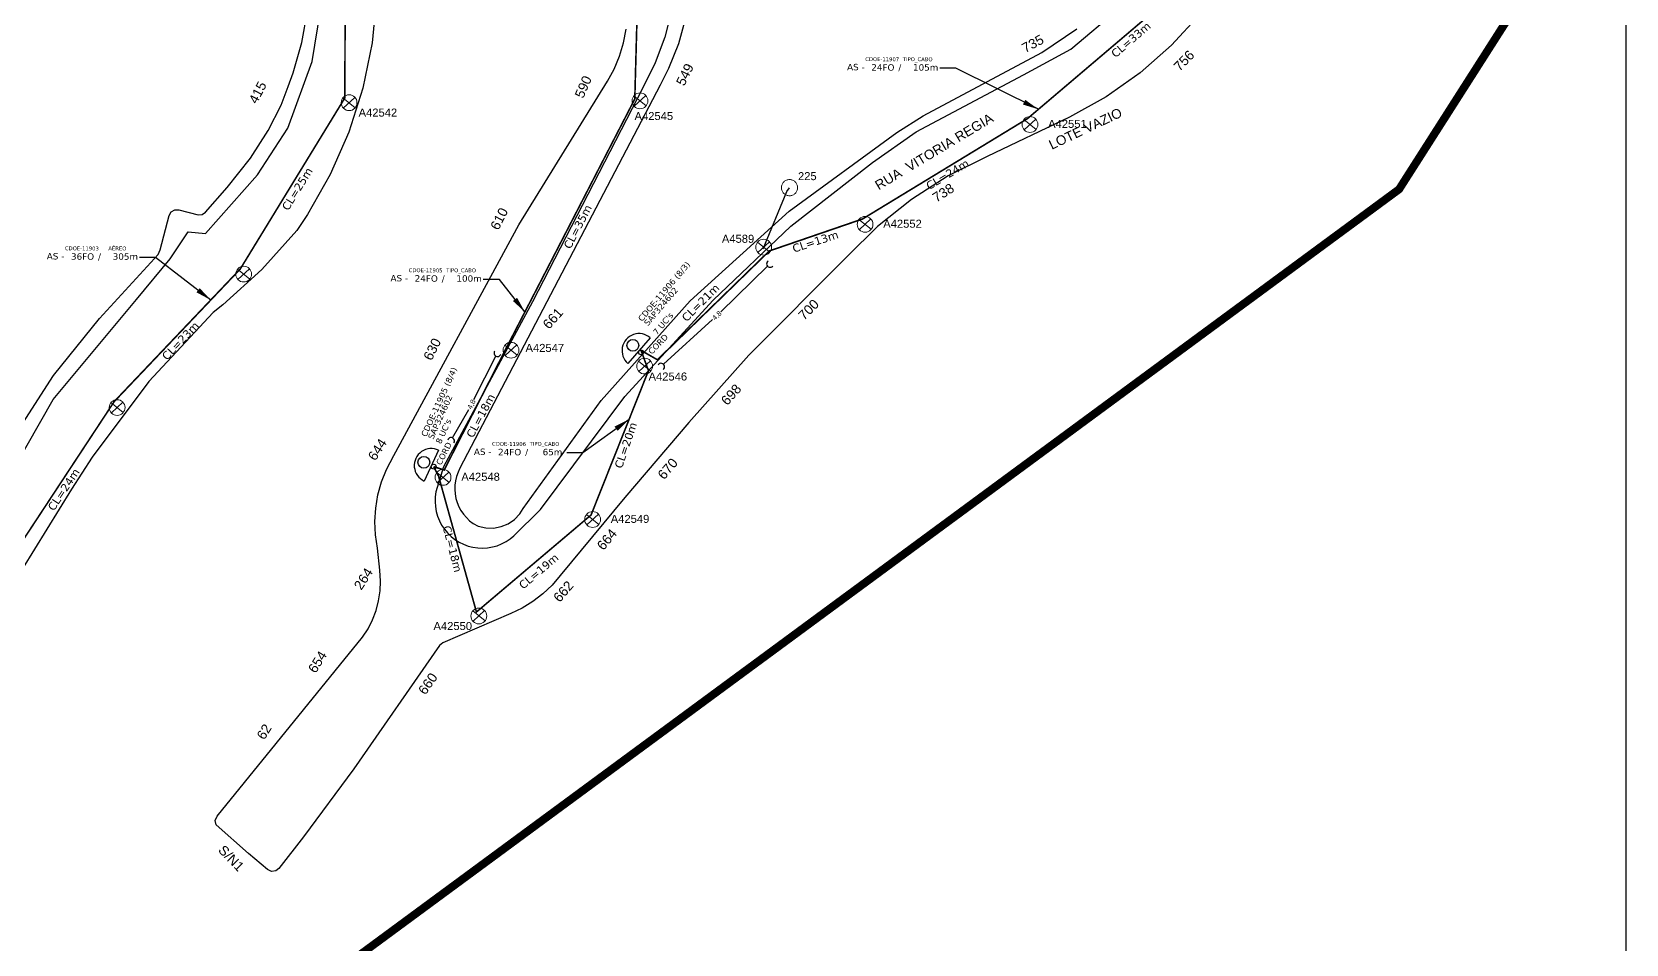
# Model space of a CAD drawing. Header units: metres. Extents: x 1369778 to 1370616, y 14918213 to 14918807.
# Drawn here: x 1370417.1 to 1370616.3, y 14918342.8 to 14918456.7 of the extents above; entities that cross this region are included whole.
import ezdxf
from ezdxf.enums import TextEntityAlignment as Align

# ---------------------------------------------------------------- set-up
doc = ezdxf.new("R2010")
doc.units = ezdxf.units.M
doc.header["$LTSCALE"] = 0.1
doc.header["$MEASUREMENT"] = 0
doc.linetypes.add('PHANTOM2', pattern=[1.25, 0.625, -0.125, 0.125, -0.125, 0.125, -0.125])
for name, color, linetype in [('10.0-Cartográfico', 252, 'Continuous'), ('10.2-Nº Policía', 2, 'Continuous'), ('10.3-Nome das Ruas', 252, 'Continuous'), ('20.2-CDO_POSTE', 1, 'Continuous'), ('20.5-CABO AÉREO', 1, 'FENCELINE1'), ('Celulização - CABO 04', 7, 'Continuous'), ('label_cabos', 7, 'Continuous'), ('Legenda', 1, 'Continuous')]:
    doc.layers.add(name, color=color, linetype=linetype)
for name, color, linetype, lineweight in [('10.1-Caixas Subterrâneas', 5, 'Continuous', 0), ('10.4-Postes', 1, 'Continuous', 0), ('20.6-CORDOALHA_SUPORTE', 7, 'Continuous', 25)]:
    doc.layers.add(name, color=color, linetype=linetype, lineweight=lineweight)
doc.layers.add('EXTRA', color=50, linetype='Continuous', plot=False)
doc.layers.add('Traçado Subterraneo', color=40, linetype='Continuous', plot=False)
doc.styles.add('ARIAL', font='arial.ttf')
doc.styles.add('siredit', font='verdana.ttf')
doc.styles.get("Standard").update_dxf_attribs({"font": 'arial.ttf'})
doc.linetypes.add('FENCELINE1', pattern='A,0.25,-0.1,[133,ltypeshp.shx,S=0.1,R=0,X=-0.1,Y=0],-0.1,1', length=1.45)
doc.dimstyles.new('CC', dxfattribs={"dimtxt": 1, "dimasz": 2, "dimexe": 0.18, "dimexo": 0.0625, "dimgap": 0.09, "dimtad": 0, "dimdec": 0, "dimrnd": 1, "dimzin": 0, "dimdsep": 46, "dimtxsty": 'siredit', "dimblk": 'NONE', "dimcen": 0, "dimse1": 1, "dimse2": 1, "dimsd1": 1, "dimsd2": 1, "dimclrt": 7, "dimadec": 0, "dimazin": 0, "dimtfac": 1, "dimtdec": 0, "dimtofl": 0, "dimtmove": 0, "dimatfit": 3, "dimfxl": 0, "dimtolj": 1, "dimtzin": 0, "dimarcsym": 0})
doc.dimstyles.new('CL', dxfattribs={"dimtxt": 1, "dimasz": 2, "dimexe": 0.18, "dimexo": 0.0625, "dimgap": 0.09, "dimtad": 0, "dimdec": 0, "dimrnd": 1, "dimzin": 0, "dimdsep": 46, "dimtxsty": 'siredit', "dimblk": 'NONE', "dimcen": 0, "dimse1": 1, "dimse2": 1, "dimsd1": 1, "dimsd2": 1, "dimclrt": 7, "dimadec": 0, "dimazin": 0, "dimtfac": 1, "dimtdec": 0, "dimtofl": 0, "dimtmove": 0, "dimatfit": 3, "dimfxl": 0, "dimtolj": 1, "dimtzin": 0, "dimarcsym": 0})

# ---------------------------------------------------------------- blocks, each defined once
blk = doc.blocks.new('PTPT')
at = {"layer": '10.4-Postes', "color": 1, "linetype": 'PHANTOM2'}
for points in [[(-0.0000079, 0.0000104), (0.0000075, -0.000002)], [(0.000007, 0.0000109), (-0.0000074, -0.0000025)]]:
    blk.add_lwpolyline(points, dxfattribs=at)
at = {"layer": '10.4-Postes', "color": 1}
blk.add_circle((-0.0000002, 0.0000042), 0.00000987, dxfattribs=at)
blk = doc.blocks.new('MHMZ')
at = {"linetype": 'PHANTOM2'}
blk.add_circle((0, 0), 0.0000101, dxfattribs=at)
blk = doc.blocks.new('*D38')
at = {"layer": 'Defpoints', "color": 0, "transparency": 16777216}
for p in [(1370427.75, 14918409.79), (1370427.84, 14918409.73), (1370414.25, 14918389.44)]:
    blk.add_point(p, dxfattribs=at)
at = {"layer": 'Celulização - CABO 04', "color": 7, "transparency": 16777216, "insert": (1370421.08, 14918399.55), "char_height": 1, "attachment_point": 5, "rotation": 56.4281, "style": 'siredit'}
blk.add_mtext('\\A1;CL=24m', dxfattribs=at)
blk = doc.blocks.new('_None')
blk = doc.blocks.new('*D39')
at = {"layer": 'Defpoints', "color": 0, "transparency": 16777216}
for p in [(1370443.56, 14918426.45), (1370443.56, 14918426.45), (1370427.75, 14918409.79)]:
    blk.add_point(p, dxfattribs=at)
at = {"layer": 'Celulização - CABO 04', "color": 7, "transparency": 16777216, "insert": (1370435.66, 14918418.12), "char_height": 1, "attachment_point": 5, "rotation": 46.5139, "style": 'siredit'}
blk.add_mtext('\\A1;CL=23m', dxfattribs=at)
blk = doc.blocks.new('*D40')
at = {"layer": 'Defpoints', "color": 0, "transparency": 16777216}
for p in [(1370456.73, 14918447.86), (1370456.84, 14918447.79), (1370443.56, 14918426.45)]:
    blk.add_point(p, dxfattribs=at)
at = {"layer": 'Celulização - CABO 04', "color": 7, "transparency": 16777216, "insert": (1370450.26, 14918437.09), "char_height": 1, "attachment_point": 5, "rotation": 58.4011, "style": 'siredit'}
blk.add_mtext('\\A1;CL=25m', dxfattribs=at)
blk = doc.blocks.new('*D41')
at = {"layer": 'Defpoints', "color": 0, "transparency": 16777216}
for p in [(1370457.06, 14918476.93), (1370457.49, 14918476.92), (1370456.73, 14918447.86)]:
    blk.add_point(p, dxfattribs=at)
at = {"layer": 'Celulização - CABO 04', "color": 7, "transparency": 16777216, "insert": (1370457.32, 14918462.39), "char_height": 1, "attachment_point": 5, "rotation": 89.3519, "style": 'siredit'}
blk.add_mtext('\\A1;CL=29m', dxfattribs=at)
blk = doc.blocks.new('*D46')
at = {"layer": 'Defpoints', "color": 0, "transparency": 16777216}
for p in [(1370494, 14918482.06), (1370494.18, 14918482.05), (1370493.07, 14918448.08)]:
    blk.add_point(p, dxfattribs=at)
at = {"layer": 'Celulização - CABO 04', "color": 7, "transparency": 16777216, "insert": (1370493.72, 14918465.07), "char_height": 1, "attachment_point": 5, "rotation": 88.4419, "style": 'siredit'}
blk.add_mtext('\\A1;CL=34m', dxfattribs=at)
blk = doc.blocks.new('*D47')
at = {"layer": 'Defpoints', "color": 0, "transparency": 16777216}
for p in [(1370493.07, 14918448.08), (1370493.35, 14918447.94), (1370476.96, 14918416.95)]:
    blk.add_point(p, dxfattribs=at)
at = {"layer": 'Celulização - CABO 04', "color": 7, "transparency": 16777216, "insert": (1370485.3, 14918432.37), "char_height": 1, "attachment_point": 5, "rotation": 62.6479, "style": 'siredit'}
blk.add_mtext('\\A1;CL=35m', dxfattribs=at)
blk = doc.blocks.new('*D48')
at = {"layer": 'Defpoints', "color": 0, "transparency": 16777216}
for p in [(1370476.96, 14918416.95), (1370477.41, 14918416.71), (1370468.47, 14918401.07)]:
    blk.add_point(p, dxfattribs=at)
at = {"layer": 'Celulização - CABO 04', "color": 7, "transparency": 16777216, "insert": (1370473.17, 14918408.77), "char_height": 1, "attachment_point": 5, "rotation": 61.8611, "style": 'siredit'}
blk.add_mtext('\\A1;CL=18m', dxfattribs=at)
blk = doc.blocks.new('*D49')
at = {"layer": 'Defpoints', "color": 0, "transparency": 16777216}
for p in [(1370468.47, 14918401.07), (1370472.94, 14918383.77), (1370471.87, 14918383.49)]:
    blk.add_point(p, dxfattribs=at)
at = {"layer": 'Celulização - CABO 04', "color": 7, "transparency": 16777216, "insert": (1370469.63, 14918392.14), "char_height": 1, "attachment_point": 5, "rotation": 284.462, "style": 'siredit'}
blk.add_mtext('\\A1;CL=18m', dxfattribs=at)
blk = doc.blocks.new('*D50')
at = {"layer": 'Defpoints', "color": 0, "transparency": 16777216}
for p in [(1370487.15, 14918395.81), (1370487.53, 14918395.36), (1370472.94, 14918383.77)]:
    blk.add_point(p, dxfattribs=at)
at = {"layer": 'Celulização - CABO 04', "color": 7, "transparency": 16777216, "insert": (1370480.42, 14918389.34), "char_height": 1, "attachment_point": 5, "rotation": 40.2729, "style": 'siredit'}
blk.add_mtext('\\A1;CL=19m', dxfattribs=at)
blk = doc.blocks.new('*D51')
at = {"layer": 'Defpoints', "color": 0, "transparency": 16777216}
for p in [(1370493.67, 14918414.97), (1370494.56, 14918414.66), (1370487.15, 14918395.81)]:
    blk.add_point(p, dxfattribs=at)
at = {"layer": 'Celulização - CABO 04', "color": 7, "transparency": 16777216, "insert": (1370491.3, 14918405.08), "char_height": 1, "attachment_point": 5, "rotation": 71.2037, "style": 'siredit'}
blk.add_mtext('\\A1;CL=20m', dxfattribs=at)
blk = doc.blocks.new('*D52')
at = {"layer": 'Defpoints', "color": 0, "transparency": 16777216}
for p in [(1370508.08, 14918430.31), (1370508.55, 14918429.83), (1370493.66, 14918414.97)]:
    blk.add_point(p, dxfattribs=at)
at = {"layer": 'Celulização - CABO 04', "color": 7, "transparency": 16777216, "insert": (1370500.64, 14918422.88), "char_height": 1, "attachment_point": 5, "rotation": 44.9522, "style": 'siredit'}
blk.add_mtext('\\A1;CL=21m', dxfattribs=at)
blk = doc.blocks.new('*D53')
at = {"layer": 'Defpoints', "color": 0, "transparency": 16777216}
for p in [(1370520.83, 14918433.45), (1370521.14, 14918432.53), (1370508.51, 14918429.42)]:
    blk.add_point(p, dxfattribs=at)
at = {"layer": 'Celulização - CABO 04', "color": 7, "transparency": 16777216, "insert": (1370514.98, 14918430.52), "char_height": 1, "attachment_point": 5, "rotation": 18.1335, "style": 'siredit'}
blk.add_mtext('\\A1;CL=13m', dxfattribs=at)
blk = doc.blocks.new('*D54')
at = {"layer": 'Defpoints', "color": 0, "transparency": 16777216}
for p in [(1370541.79, 14918445.14), (1370541.79, 14918445.14), (1370521.19, 14918432.66)]:
    blk.add_point(p, dxfattribs=at)
at = {"layer": 'Celulização - CABO 04', "color": 7, "transparency": 16777216, "insert": (1370531.49, 14918438.9), "char_height": 1, "attachment_point": 5, "rotation": 31.2002, "style": 'siredit'}
blk.add_mtext('\\A1;CL=24m', dxfattribs=at)
blk = doc.blocks.new('*D55')
at = {"layer": 'Defpoints', "color": 0, "transparency": 16777216}
for p in [(1370566.78, 14918466.55), (1370566.89, 14918466.42), (1370541.79, 14918445.14)]:
    blk.add_point(p, dxfattribs=at)
at = {"layer": 'Celulização - CABO 04', "color": 7, "transparency": 16777216, "insert": (1370554.4, 14918455.72), "char_height": 1, "attachment_point": 5, "rotation": 40.5818, "style": 'siredit'}
blk.add_mtext('\\A1;CL=33m', dxfattribs=at)
blk = doc.blocks.new('A$C7D571CCD')
at = {"layer": 'EXTRA', "style": 'siredit'}
for tag, p in [('ID', (6.68, 1.72)), ('XX', (11.11, 1.72))]:
    blk.add_attdef(tag, text='', height=0.48, rotation=359.69, dxfattribs=at).set_placement(p, align=Align.MIDDLE_CENTER)
at = {"layer": 'Legenda', "color": 7, "style": 'siredit'}
for tag, p in [('TIPO_CABO', (3.39, 0.74)), ('CABO', (6.76, 0.7)), ('/', (8.88, 0.7)), ('METROS', (12.11, 0.7))]:
    blk.add_attdef(tag, text='', height=0.8, rotation=359.69, dxfattribs=at).set_placement(p, align=Align.MIDDLE_CENTER)

msp = doc.modelspace()

# ---------------------------------------------------------------- linework, layer by layer
msp.add_lwpolyline([(1369777.7, 14918213.08), (1370616.26, 14918213.08), (1370616.26, 14918807.08), (1369777.7, 14918807.08), (1369777.7, 14918213.08)])
at = {"layer": '10.0-Cartográfico'}
for p, q in [((1370452.13, 14918453.01), (1370453.14, 14918459.39)), ((1370460.17, 14918461.07), (1370459.6, 14918455.33)), ((1370497, 14918459.35), (1370496.16, 14918456.04)), ((1370546.91, 14918454.56), (1370552.95, 14918459.64)), ((1370450.84, 14918455.39), (1370451.54, 14918459.28)), ((1370498.75, 14918458.44), (1370497.87, 14918455.23)), ((1370563, 14918458.86), (1370559.46, 14918455.03)), ((1370449.73, 14918451.59), (1370450.84, 14918455.39)), ((1370491.02, 14918455.33), (1370491.35, 14918457.04)), ((1370496.16, 14918456.04), (1370494.97, 14918452.85)), ((1370543.26, 14918454.15), (1370547.65, 14918457.1)), ((1370459.6, 14918455.33), (1370458.44, 14918449.68)), ((1370489.84, 14918452.07), (1370490.52, 14918453.67)), ((1370490.52, 14918453.67), (1370491.02, 14918455.33)), ((1370497.87, 14918455.23), (1370496.65, 14918452.14)), ((1370528.44, 14918446.21), (1370543.26, 14918454.15)), ((1370540.98, 14918451.34), (1370546.91, 14918454.56)), ((1370559.46, 14918455.03), (1370555.54, 14918451.6)), ((1370449.07, 14918444.69), (1370452.13, 14918453.01)), ((1370449.1, 14918449.9), (1370449.73, 14918451.59)), ((1370489, 14918450.55), (1370489.84, 14918452.07)), ((1370494.97, 14918452.85), (1370493.46, 14918449.79)), ((1370496.65, 14918452.14), (1370495.6, 14918450.04)), ((1370555.54, 14918451.6), (1370551.29, 14918448.59)), ((1370448.26, 14918447.57), (1370449.1, 14918449.9)), ((1370458.44, 14918449.68), (1370456.69, 14918444.19)), ((1370495.6, 14918450.04), (1370470.58, 14918402.21)), ((1370477.92, 14918432.62), (1370489, 14918450.55)), ((1370493.46, 14918449.79), (1370479.65, 14918423.01)), ((1370527.57, 14918444.24), (1370540.98, 14918451.34)), ((1370446.63, 14918444.4), (1370448.26, 14918447.57)), ((1370551.29, 14918448.59), (1370546.74, 14918446.04)), ((1370525.17, 14918444.13), (1370528.44, 14918446.21)), ((1370546.74, 14918446.04), (1370536.44, 14918441.16)), ((1370444.43, 14918440.92), (1370446.63, 14918444.4)), ((1370445.29, 14918438.87), (1370449.07, 14918444.69)), ((1370456.69, 14918444.19), (1370454.38, 14918438.9)), ((1370511.71, 14918434.3), (1370525.17, 14918444.13)), ((1370522.1, 14918440.38), (1370527.57, 14918444.24)), ((1370441.51, 14918437.28), (1370444.43, 14918440.92)), ((1370511.92, 14918432.46), (1370522.1, 14918440.38)), ((1370536.44, 14918441.16), (1370531.58, 14918438.72)), ((1370438.78, 14918431.51), (1370445.29, 14918438.87)), ((1370454.38, 14918438.9), (1370451.53, 14918433.89)), ((1370531.58, 14918438.72), (1370526.99, 14918435.79)), ((1370438.81, 14918434.19), (1370441.51, 14918437.28)), ((1370526.99, 14918435.79), (1370522.74, 14918432.4)), ((1370433.14, 14918429.48), (1370434.24, 14918433.79)), ((1370434.24, 14918433.79), (1370434.5, 14918434.24)), ((1370434.5, 14918434.24), (1370434.95, 14918434.5)), ((1370434.95, 14918434.5), (1370435.47, 14918434.5)), ((1370435.47, 14918434.5), (1370437.86, 14918433.87)), ((1370437.86, 14918433.87), (1370438.38, 14918433.9)), ((1370438.38, 14918433.9), (1370438.81, 14918434.19)), ((1370451.53, 14918433.89), (1370450.21, 14918431.92)), ((1370499.35, 14918423.11), (1370511.71, 14918434.3)), ((1370434.37, 14918428.35), (1370436.63, 14918431.74)), ((1370436.63, 14918431.74), (1370438.78, 14918431.51)), ((1370450.21, 14918431.92), (1370445.83, 14918427.03)), ((1370462.31, 14918403.79), (1370477.92, 14918432.62)), ((1370502.21, 14918423.21), (1370511.92, 14918432.46)), ((1370522.74, 14918432.4), (1370518.99, 14918428.71)), ((1370432.89, 14918428.9), (1370433.14, 14918429.48)), ((1370425.57, 14918420.91), (1370432.89, 14918428.9)), ((1370430.19, 14918423.27), (1370434.37, 14918428.35)), ((1370518.99, 14918428.71), (1370506.68, 14918416.32)), ((1370445.83, 14918427.03), (1370440.96, 14918422.63)), ((1370419.77, 14918410.81), (1370430.19, 14918423.27)), ((1370439.76, 14918421.68), (1370431.72, 14918413.03)), ((1370440.96, 14918422.63), (1370439.76, 14918421.68)), ((1370479.65, 14918423.01), (1370468.54, 14918402.38)), ((1370488.23, 14918410.69), (1370499.35, 14918423.11)), ((1370491.19, 14918411.19), (1370502.21, 14918423.21)), ((1370419.81, 14918413.79), (1370425.57, 14918420.91)), ((1370506.68, 14918416.32), (1370499.18, 14918407.93)), ((1370414.84, 14918406.11), (1370419.81, 14918413.79)), ((1370431.72, 14918413.03), (1370424.63, 14918403.59)), ((1370413.04, 14918399.09), (1370419.77, 14918410.81)), ((1370478.47, 14918397.18), (1370488.23, 14918410.69)), ((1370480.65, 14918397.05), (1370491.19, 14918411.19)), ((1370499.18, 14918407.93), (1370491.19, 14918398.55)), ((1370424.63, 14918403.59), (1370422.06, 14918399.59)), ((1370461.39, 14918402.06), (1370462.31, 14918403.79)), ((1370460.78, 14918400.5), (1370461.39, 14918402.06)), ((1370468.54, 14918402.38), (1370467.58, 14918399.26)), ((1370470.34, 14918401.71), (1370470.15, 14918401.19)), ((1370470.58, 14918402.21), (1370470.34, 14918401.71)), ((1370422.06, 14918399.59), (1370408.63, 14918377.93)), ((1370460.33, 14918398.89), (1370460.78, 14918400.5)), ((1370469.95, 14918400.1), (1370469.93, 14918399.55)), ((1370470.02, 14918400.65), (1370469.95, 14918400.1)), ((1370470.15, 14918401.19), (1370470.02, 14918400.65)), ((1370460.05, 14918397.24), (1370460.33, 14918398.89)), ((1370467.49, 14918398.65), (1370467.47, 14918398.03)), ((1370467.47, 14918398.03), (1370467.51, 14918397.42)), ((1370467.58, 14918399.26), (1370467.49, 14918398.65)), ((1370469.93, 14918399.55), (1370469.98, 14918399)), ((1370469.98, 14918399), (1370470.08, 14918398.45)), ((1370470.08, 14918398.45), (1370470.23, 14918397.92)), ((1370470.23, 14918397.92), (1370470.44, 14918397.41)), ((1370491.19, 14918398.55), (1370483.11, 14918388.8)), ((1370459.95, 14918395.57), (1370460.05, 14918397.24)), ((1370467.51, 14918397.42), (1370467.61, 14918396.82)), ((1370467.61, 14918396.82), (1370467.78, 14918396.22)), ((1370467.78, 14918396.22), (1370468.01, 14918395.65)), ((1370468.01, 14918395.65), (1370468.29, 14918395.11)), ((1370470.44, 14918397.41), (1370470.7, 14918396.92)), ((1370470.7, 14918396.92), (1370471.02, 14918396.47)), ((1370471.02, 14918396.47), (1370471.38, 14918396.05)), ((1370471.38, 14918396.05), (1370471.78, 14918395.66)), ((1370471.78, 14918395.66), (1370472.21, 14918395.33)), ((1370476.6, 14918395.29), (1370477.39, 14918395.83)), ((1370477.32, 14918393.78), (1370480.65, 14918397.05)), ((1370477.39, 14918395.83), (1370478.05, 14918396.53)), ((1370478.05, 14918396.53), (1370478.47, 14918397.18)), ((1370460.02, 14918393.9), (1370459.95, 14918395.57)), ((1370460.27, 14918392.25), (1370460.02, 14918393.9)), ((1370468.29, 14918395.11), (1370468.64, 14918394.6)), ((1370468.64, 14918394.6), (1370469.03, 14918394.13)), ((1370469.03, 14918394.13), (1370469.47, 14918393.7)), ((1370469.47, 14918393.7), (1370469.95, 14918393.32)), ((1370472.21, 14918395.33), (1370472.87, 14918395)), ((1370472.87, 14918395), (1370473.81, 14918394.77)), ((1370473.81, 14918394.77), (1370474.77, 14918394.75)), ((1370474.77, 14918394.75), (1370475.71, 14918394.92)), ((1370475.71, 14918394.92), (1370476.6, 14918395.29)), ((1370476.85, 14918393.39), (1370477.32, 14918393.78)), ((1370460.59, 14918389.48), (1370460.27, 14918392.25)), ((1370469.95, 14918393.32), (1370470.47, 14918392.99)), ((1370470.47, 14918392.99), (1370471.02, 14918392.72)), ((1370471.02, 14918392.72), (1370471.6, 14918392.5)), ((1370471.6, 14918392.5), (1370472.19, 14918392.35)), ((1370472.19, 14918392.35), (1370472.8, 14918392.26)), ((1370472.8, 14918392.26), (1370473.41, 14918392.24)), ((1370473.41, 14918392.24), (1370474.02, 14918392.28)), ((1370474.02, 14918392.28), (1370474.63, 14918392.38)), ((1370474.63, 14918392.38), (1370475.22, 14918392.54)), ((1370475.22, 14918392.54), (1370475.79, 14918392.77)), ((1370475.79, 14918392.77), (1370476.34, 14918393.05)), ((1370476.34, 14918393.05), (1370476.85, 14918393.39)), ((1370460.67, 14918388.13), (1370460.59, 14918389.48)), ((1370460.61, 14918386.89), (1370460.67, 14918388.13)), ((1370483.11, 14918388.8), (1370482.08, 14918387.6)), ((1370460.1, 14918384.45), (1370460.42, 14918385.65)), ((1370460.42, 14918385.65), (1370460.61, 14918386.89)), ((1370480.94, 14918386.52), (1370479.69, 14918385.56)), ((1370482.08, 14918387.6), (1370480.94, 14918386.52)), ((1370459.66, 14918383.28), (1370460.1, 14918384.45)), ((1370476.92, 14918384.06), (1370468.44, 14918380.43)), ((1370478.34, 14918384.74), (1370476.92, 14918384.06)), ((1370479.69, 14918385.56), (1370478.34, 14918384.74)), ((1370458.42, 14918381.12), (1370459.1, 14918382.17)), ((1370459.1, 14918382.17), (1370459.66, 14918383.28)), ((1370440.24, 14918358.76), (1370458.42, 14918381.12)), ((1370468.02, 14918380.08), (1370457.32, 14918364.69)), ((1370468.44, 14918380.43), (1370468.02, 14918380.08)), ((1370457.32, 14918364.69), (1370451.03, 14918356.19)), ((1370440.02, 14918358.21), (1370440.24, 14918358.76)), ((1370440.12, 14918357.7), (1370440.02, 14918358.21)), ((1370444.17, 14918354.12), (1370440.12, 14918357.7)), ((1370451.03, 14918356.19), (1370447.97, 14918352.23)), ((1370446.53, 14918352.09), (1370444.17, 14918354.12)), ((1370447.05, 14918351.85), (1370446.53, 14918352.09)), ((1370447.56, 14918351.92), (1370447.05, 14918351.85)), ((1370447.97, 14918352.23), (1370447.56, 14918351.92))]:
    msp.add_line(p, q, dxfattribs=at)
at = {"layer": '20.2-CDO_POSTE', "color": 7}
for points in [[(1370494.36, 14918418.49), (1370491.57, 14918415.29)], [(1370467.92, 14918404.46), (1370466.12, 14918400.61)]]:
    msp.add_lwpolyline(points, dxfattribs=at)
for centre, radius in [((1370492.18, 14918417.56), 0.733), ((1370493.2, 14918416.69), 0.311), ((1370466.07, 14918402.96), 0.733), ((1370467.3, 14918402.41), 0.311)]:
    msp.add_circle(centre, radius, dxfattribs=at)
for centre, start, end in [((1370492.94, 14918416.91), 48.1667, 229.64), ((1370466.99, 14918402.55), 64.179, 245.6522)]:
    msp.add_arc(centre, 2.12, start, end, dxfattribs=at)
at = {"layer": '20.5-CABO AÉREO', "color": 5, "linetype": 'FENCELINE1', "ltscale": 0.065, "const_width": 0.2}
for points in [[(1370395.19, 14918409.82), (1370395.39, 14918408.33), (1370386.82, 14918387.96), (1370378.89, 14918369.54), (1370370.79, 14918346.45), (1370381.29, 14918349.46), (1370403.33, 14918372.39), (1370413.86, 14918389.99), (1370427.38, 14918410.53), (1370443.13, 14918427.09), (1370456.2, 14918448.46), (1370456.29, 14918476.82), (1370444.39, 14918501.98), (1370447.41, 14918514.48), (1370448.01, 14918516.43)], [(1370494.43, 14918483.26), (1370493.33, 14918481.65), (1370492.42, 14918448.32), (1370476.31, 14918417.12), (1370468.61, 14918401.99), (1370467.3, 14918402.41)], [(1370493.2, 14918416.93), (1370495.25, 14918415.76), (1370509.23, 14918429.35), (1370520.87, 14918433.34), (1370541.47, 14918445.87), (1370566.17, 14918466.84), (1370565.65, 14918467.88)], [(1370467.3, 14918402.41), (1370467.91, 14918401.22), (1370472.64, 14918384.26), (1370486.96, 14918396.38), (1370494.13, 14918414.4), (1370493.2, 14918416.93)]]:
    msp.add_lwpolyline(points, dxfattribs=at)
at = {"layer": '20.6-CORDOALHA_SUPORTE'}
for p, q in [((1370503.15, 14918421.76), (1370508.99, 14918427.46)), ((1370496.02, 14918415.19), (1370502.13, 14918420.78)), ((1370472.31, 14918410.8), (1370475.06, 14918416.21)), ((1370469.66, 14918406), (1370471.67, 14918409.53))]:
    msp.add_line(p, q, dxfattribs=at)
for centre, start, end in [((1370509.32, 14918427.74), 121.6956, 320.1574), ((1370475.27, 14918416.58), 141.3408, 339.8026), ((1370495.71, 14918414.89), 306.8531, 145.3148), ((1370469.47, 14918405.62), 326.4983, 164.9601)]:
    msp.add_arc(centre, 0.429, start, end, dxfattribs=at)
at = {"layer": 'Celulização - CABO 04', "color": 3, "const_width": 1}
msp.add_lwpolyline([(1370268, 14918347.36), (1370272.07, 14918453.46), (1370318.26, 14918468.36), (1370343.56, 14918487.45), (1370420.51, 14918536.11), (1370528.48, 14918558.01), (1370594.33, 14918524.64), (1370612.77, 14918475.99), (1370587.9, 14918437.05), (1370456.07, 14918339.97), (1370362.25, 14918327.18), (1370286.69, 14918216.15), (1370240.88, 14918236.16), (1370268, 14918347.36)], close=True, dxfattribs=at)
at = {"layer": 'Traçado Subterraneo'}
msp.add_lwpolyline([(1370508.46, 14918429.62), (1370511.4, 14918436.79), (1370511.75, 14918437.25)], dxfattribs=at)

# ---------------------------------------------------------------- block references
at = {"layer": '10.0-Cartográfico'}
for p, values in [((1370516.65, 14918451.57), {'ID': 'CDOE-11907', 'CABO': '24FO', 'METROS': '105m', 'XX': 'TIPO_CABO', '/': '/', 'TIPO_CABO': 'AS -'}), ((1370416.67, 14918427.95), {'ID': 'CDOE-11903', 'CABO': '36FO', 'METROS': '305m', 'XX': 'AÉREO', '/': '/', 'TIPO_CABO': 'AS -'}), ((1370459.61, 14918425.21), {'ID': 'CDOE-11905', 'CABO': '24FO', 'METROS': '100m', 'XX': 'TIPO_CABO', '/': '/', 'TIPO_CABO': 'AS -'}), ((1370470.03, 14918403.53), {'ID': 'CDOE-11906', 'CABO': '24FO', 'METROS': '65m', 'XX': 'TIPO_CABO', '/': '/', 'TIPO_CABO': 'AS -'})]:
    msp.add_blockref('A$C7D571CCD', p, dxfattribs=at).add_auto_attribs(values)
at = {"layer": '10.1-Caixas Subterrâneas', "xscale": 100000, "yscale": 100000, "zscale": 100000}
msp.add_blockref('MHMZ', (1370511.75, 14918437.25), dxfattribs=at)
at = {"layer": '10.4-Postes', "color": 1, "lineweight": -3, "xscale": 100000, "yscale": 100000, "zscale": 100000}
for p in [(1370456.75, 14918447.44), (1370493.09, 14918447.67), (1370541.81, 14918444.72), (1370521.21, 14918432.25), (1370508.55, 14918429.4), (1370443.58, 14918426.04), (1370476.98, 14918416.53), (1370493.68, 14918414.55), (1370427.77, 14918409.37), (1370468.49, 14918400.65), (1370487.17, 14918395.39), (1370472.96, 14918383.35)]:
    msp.add_blockref('PTPT', p, dxfattribs=at)

# ---------------------------------------------------------------- texts
at = {"layer": '10.1-Caixas Subterrâneas'}
msp.add_text('225', height=1, dxfattribs=at).set_placement((1370512.81, 14918438.19))
at = {"layer": '10.2-Nº Policía', "color": 0}
for s, rotation, p in [('735', 28.195, (1370541.19, 14918454.05)), ('756', 45.6709, (1370560.48, 14918451.7)), ('549', 63.4668, (1370498.59, 14918449.86)), ('415', 62.8202, (1370445.2, 14918447.62)), ('590', 66.444, (1370485.97, 14918448.32)), ('LOTE VAZIO', 25.3638, (1370544.51, 14918441.97)), ('738', 32.5683, (1370530.1, 14918435.36)), ('610', 63.1598, (1370475.38, 14918431.85)), ('661', 48.1854, (1370481.7, 14918419.49)), ('700', 45.2085, (1370513.57, 14918420.61)), ('630', 63.4564, (1370467.02, 14918415.56)), ('698', 48.2302, (1370503.97, 14918409.97)), ('644', 57.3081, (1370460.01, 14918403.05)), ('670', 49.6004, (1370496.08, 14918400.7)), ('664', 50.2974, (1370488.5, 14918391.87)), ('264', 57.3081, (1370458.26, 14918386.91)), ('662', 49.384, (1370483.04, 14918385.38)), ('654', 58.2291, (1370452.55, 14918376.52)), ('660', 55.2188, (1370466.26, 14918373.82)), ('62', 58.2291, (1370446.13, 14918368.2)), ('S/N1', 313.9529, (1370440.29, 14918354.44))]:
    msp.add_text(s, height=1.2, rotation=rotation, dxfattribs=at).set_placement(p)
at = {"layer": '10.3-Nome das Ruas', "color": 252}
msp.add_text('RUA  VITORIA REGIA', height=1.2, rotation=30.9811, dxfattribs=at).set_placement((1370522.89, 14918436.91))
at = {"layer": '10.4-Postes', "color": 1, "lineweight": -3}
for s, p in [('A42542', (1370457.92, 14918446.13)), ('A42545', (1370492.39, 14918445.7)), ('A42551', (1370544.06, 14918444.72)), ('A42552', (1370523.46, 14918432.25)), ('A4589', (1370503.3, 14918430.37)), ('A42547', (1370478.77, 14918416.74)), ('A42546', (1370494.14, 14918413.17)), ('A42548', (1370470.75, 14918400.65)), ('A42549', (1370489.42, 14918395.39)), ('A42550', (1370467.27, 14918382.01))]:
    msp.add_text(s, height=1, dxfattribs=at).set_placement(p)
at = {"layer": '20.2-CDO_POSTE', "color": 7, "style": 'siredit'}
for s, rotation, p in [('CDOE-11906 (8/3)', 49.5994, (1370493.03, 14918420.71)), ('SAP324602', 49.5994, (1370493.78, 14918420.17)), ("7 UC's", 49.5994, (1370494.9, 14918419.03)), ('CORD', 45.6178, (1370494.27, 14918416.63)), ('CDOE-11905 (8/4)', 65.6116, (1370466.03, 14918406.22)), ('SAP324602', 65.6116, (1370466.89, 14918405.91)), ("8 UC's", 65.6116, (1370467.85, 14918405.33)), ('CORD', 63.1281, (1370467.88, 14918402.69))]:
    msp.add_text(s, height=0.75, rotation=rotation, dxfattribs=at).set_placement(p, align=Align.MIDDLE_LEFT)
at = {"layer": '20.6-CORDOALHA_SUPORTE', "style": 'ARIAL'}
for rotation, p in [(43.5052, (1370502.67, 14918421.29)), (63.1504, (1370472.01, 14918410.2))]:
    msp.add_text('4,8', height=0.626, rotation=rotation, dxfattribs=at).set_placement(p, align=Align.MIDDLE_CENTER)

# ---------------------------------------------------------------- dimensions: what is measured, and where the dimension line sits
at = {"layer": 'Celulização - CABO 04'}
for p1, p2, distance, picture, middle in [((1370493.07, 14918448.08), (1370494, 14918482.06), -0.19, '*D46', (1370493.72, 14918465.07)), ((1370456.73, 14918447.86), (1370457.06, 14918476.93), -0.43, '*D41', (1370457.32, 14918462.39)), ((1370541.79, 14918445.14), (1370566.78, 14918466.55), -0.17, '*D55', (1370554.4, 14918455.72)), ((1370443.56, 14918426.45), (1370456.73, 14918447.86), -0.13, '*D40', (1370450.26, 14918437.09)), ((1370476.96, 14918416.95), (1370493.07, 14918448.08), -0.32, '*D47', (1370485.3, 14918432.37)), ((1370521.19, 14918432.66), (1370541.79, 14918445.14), 0, '*D54', (1370531.49, 14918438.9)), ((1370508.51, 14918429.42), (1370520.83, 14918433.45), -0.97, '*D53', (1370514.98, 14918430.52)), ((1370493.66, 14918414.97), (1370508.55, 14918429.83), 0.67, '*D52', (1370500.64, 14918422.88)), ((1370427.75, 14918409.79), (1370443.56, 14918426.45), 0, '*D39', (1370435.66, 14918418.12)), ((1370468.47, 14918401.07), (1370476.96, 14918416.95), -0.51, '*D48', (1370473.17, 14918408.77)), ((1370487.15, 14918395.81), (1370493.67, 14918414.97), -0.94, '*D51', (1370491.3, 14918405.08)), ((1370468.47, 14918401.07), (1370472.94, 14918383.77), -1.11, '*D49', (1370469.63, 14918392.14)), ((1370472.94, 14918383.77), (1370487.15, 14918395.81), -0.59, '*D50', (1370480.42, 14918389.34))]:
    dim = msp.add_aligned_dim(p1=p1, p2=p2, distance=distance, dimstyle='CL', override={"dimzin": 1, "dimpost": 'CL=<>m'}, dxfattribs=at)
    dim.commit()
    dim.dimension.update_dxf_attribs({"geometry": picture, "text_midpoint": middle})
dim = msp.add_linear_dim(base=(1370427.84, 14918409.73), p1=(1370414.25, 14918389.44), p2=(1370427.75, 14918409.79), angle=56.4281, dimstyle='CL', override={"dimzin": 1, "dimpost": 'CL=<>m'}, dxfattribs=at)
dim.commit()
dim.dimension.update_dxf_attribs({"geometry": '*D38', "text_midpoint": (1370421.08, 14918399.55), "dimtype": 161})

# ---------------------------------------------------------------- leaders
at = {"layer": 'label_cabos'}
for points in [[(1370542.84, 14918447.04), (1370532.54, 14918452.16), (1370530.54, 14918452.16)], [(1370439.45, 14918423.22), (1370432.56, 14918428.54), (1370430.56, 14918428.54)], [(1370478.69, 14918421.73), (1370475.5, 14918425.8), (1370473.5, 14918425.8)], [(1370491.71, 14918408.32), (1370485.92, 14918404.12), (1370483.92, 14918404.12)]]:
    msp.add_leader(points, dimstyle='CC', override={"dimgap": 0.09, "dimtad": 0}, dxfattribs=at)

doc.saveas('drawing.dxf')
